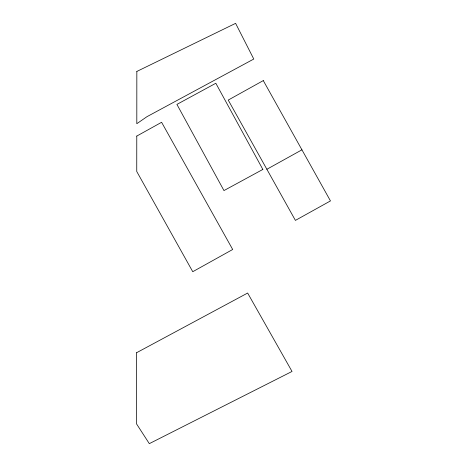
<?xml version="1.0" encoding="UTF-8"?>
<svg xmlns="http://www.w3.org/2000/svg" width="467" height="467" viewBox="0 0 467 467"><rect width="100%" height="100%" fill="white"/><g stroke="black" fill="none" stroke-linecap="round" stroke-linejoin="round"><path stroke-width="0.7" d="M266.867 169.276L301.927 149.831M136.586 352.725L136.533 423.873L149.317 443.65L292.027 371.452L247.644 293.037L136.586 352.725M136.778 136.072L136.749 171.494L192.754 271.706L232.694 249.489L161.605 122.29L136.778 136.072M136.837 71.445L136.808 123.702L146.959 116.686L253.774 59.046L235.607 23.35L136.837 71.445M263.289 80.598L228.229 100.072L295.407 220.395L330.467 200.921L263.289 80.598M262.845 169.439L223.962 190.577L176.917 104.398L215.83 83.26L262.845 169.439"/></g></svg>
